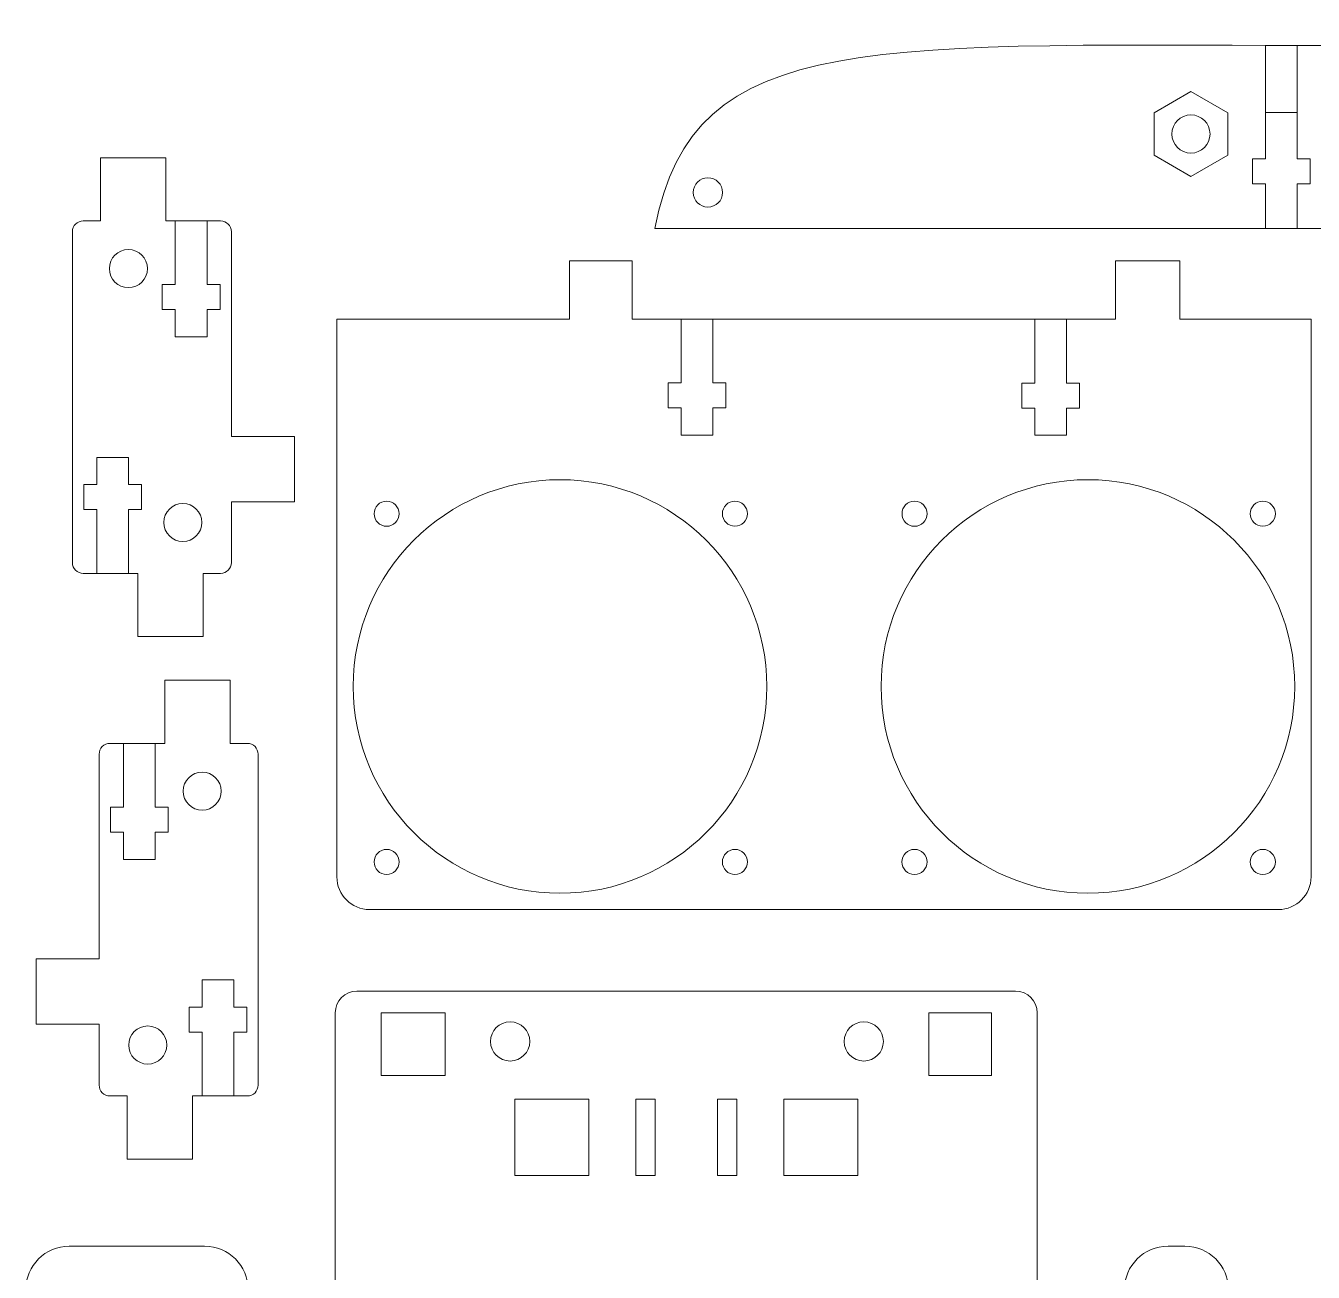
# Model space of a CAD drawing. Header units: inches. Extents: x -130 to 336, y 27 to 301.
# Drawn here: x -130 to -11.7, y 127.1 to 241.7 of the extents above; entities that cross this region are included whole.
import ezdxf

# ---------------------------------------------------------------- set-up
doc = ezdxf.new("R2010")
doc.units = ezdxf.units.IN
doc.header["$MEASUREMENT"] = 0
doc.layers.add('LAYER_1_0', color=7, linetype='Continuous')

msp = doc.modelspace()

# ---------------------------------------------------------------- linework, layer by layer
at = {"layer": 'LAYER_1_0', "color": 3, "lineweight": 5}
for points in [[(-16.12, 239.84), (-16.12, 233.67), (-13.22, 233.67), (-13.22, 239.84), (-16.12, 239.84)], [(-26.35, 233.65), (-22.97, 235.6), (-19.6, 233.65), (-19.6, 229.75), (-22.97, 227.8), (-26.35, 229.75), (-26.35, 233.65)]]:
    msp.add_lwpolyline(points, dxfattribs=at)
at = {"layer": 'LAYER_1_0', "color": 1, "lineweight": 5}
for points in [[(-16.12, 223.01), (-16.12, 227.11), (-17.32, 227.11), (-17.32, 229.42), (-16.12, 229.42), (-16.12, 233.67), (-13.22, 233.67), (-13.22, 229.42), (-12.02, 229.42), (-12.02, 227.11), (-13.22, 227.11), (-13.22, 223.01)], [(-116.28, 223.72), (-116.28, 217.86), (-117.48, 217.86), (-117.48, 215.56), (-116.28, 215.56), (-116.28, 213.06), (-113.37, 213.06), (-113.37, 215.56), (-112.17, 215.56), (-112.17, 217.86), (-113.37, 217.86), (-113.37, 223.72)], [(-66.9, 214.68), (-66.9, 208.83), (-65.7, 208.83), (-65.7, 206.53), (-66.9, 206.53), (-66.9, 204.03), (-69.8, 204.03), (-69.8, 206.53), (-71, 206.53), (-71, 208.83), (-69.8, 208.83), (-69.8, 214.68)], [(-34.41, 214.67), (-34.41, 208.81), (-33.21, 208.81), (-33.21, 206.51), (-34.41, 206.51), (-34.41, 204.01), (-37.31, 204.01), (-37.31, 206.51), (-38.51, 206.51), (-38.51, 208.81), (-37.31, 208.81), (-37.31, 214.67)], [(-120.58, 191.32), (-120.58, 197.18), (-119.38, 197.18), (-119.38, 199.48), (-120.58, 199.48), (-120.58, 201.98), (-123.49, 201.98), (-123.49, 199.48), (-124.69, 199.48), (-124.69, 197.18), (-123.49, 197.18), (-123.49, 191.32)], [(-118.13, 175.7), (-118.13, 169.84), (-116.93, 169.84), (-116.93, 167.54), (-118.13, 167.54), (-118.13, 165.04), (-121.03, 165.04), (-121.03, 167.54), (-122.23, 167.54), (-122.23, 169.84), (-121.03, 169.84), (-121.03, 175.7)], [(-113.82, 143.3), (-113.82, 149.15), (-115.02, 149.15), (-115.02, 151.46), (-113.82, 151.46), (-113.82, 153.96), (-110.92, 153.96), (-110.92, 151.46), (-109.72, 151.46), (-109.72, 149.15), (-110.92, 149.15), (-110.92, 143.3)], [(-91.48, 145.18), (-91.48, 150.93), (-97.36, 150.93), (-97.36, 145.18), (-91.48, 145.18)], [(-41.31, 145.18), (-41.31, 150.93), (-47.07, 150.93), (-47.07, 145.18), (-41.31, 145.18)], [(-85.08, 142.99), (-85.08, 135.99), (-78.3, 135.99), (-78.3, 142.99), (-85.08, 142.99)], [(-73.97, 142.99), (-73.97, 135.99), (-72.2, 135.99), (-72.2, 142.99), (-73.97, 142.99)], [(-66.47, 142.99), (-66.47, 135.99), (-64.7, 135.99), (-64.7, 142.99), (-66.47, 142.99)], [(-53.59, 135.99), (-53.59, 142.99), (-60.37, 142.99), (-60.37, 135.99), (-53.59, 135.99)]]:
    msp.add_lwpolyline(points, dxfattribs=at)
at = {"layer": 'LAYER_1_0', "color": 7, "lineweight": 5}
for points, knots in [([(-7.25, 224.76), (-7.25, 224.76), (-7.25, 239.82), (-7.25, 239.82), (-7.25, 239.82), (-7.25, 239.82), (-7.25, 239.82), (-7.25, 239.82), (-7.25, 239.82), (-7.25, 239.82), (-52.36, 239.83), (-68.7, 241.65), (-72.22, 223.01), (-72.22, 223.01), (-9, 223.01), (-9, 223.01), (-8.03, 223.01), (-7.25, 223.79), (-7.25, 224.76)], [0, 0, 0, 0, 1, 1, 1, 2, 2, 2, 3, 3, 3, 4, 4, 4, 5, 5, 5, 6, 6, 6, 6]), ([(-105.32, 203.91), (-105.32, 203.91), (-111.12, 203.91), (-111.12, 203.91), (-111.12, 203.91), (-111.12, 222.72), (-111.12, 222.72), (-111.12, 223.27), (-111.57, 223.72), (-112.13, 223.72), (-112.13, 223.72), (-117.15, 223.72), (-117.15, 223.72), (-117.15, 223.72), (-117.15, 229.52), (-117.15, 229.52), (-117.15, 229.52), (-123.15, 229.52), (-123.15, 229.52), (-123.15, 229.52), (-123.15, 223.72), (-123.15, 223.72), (-123.15, 223.72), (-124.74, 223.72), (-124.74, 223.72), (-125.29, 223.72), (-125.74, 223.27), (-125.74, 222.72), (-125.74, 222.72), (-125.74, 192.32), (-125.74, 192.32), (-125.74, 191.77), (-125.29, 191.32), (-124.74, 191.32), (-124.74, 191.32), (-119.71, 191.32), (-119.71, 191.32), (-119.71, 191.32), (-119.71, 185.52), (-119.71, 185.52), (-119.71, 185.52), (-113.71, 185.52), (-113.71, 185.52), (-113.71, 185.52), (-113.71, 191.32), (-113.71, 191.32), (-113.71, 191.32), (-112.13, 191.32), (-112.13, 191.32), (-111.57, 191.32), (-111.12, 191.77), (-111.12, 192.32), (-111.12, 192.32), (-111.12, 197.91), (-111.12, 197.91), (-111.12, 197.91), (-111.12, 197.91), (-111.12, 197.91), (-111.12, 197.91), (-105.32, 197.91), (-105.32, 197.91), (-105.32, 197.91), (-105.32, 203.91), (-105.32, 203.91)], [0, 0, 0, 0, 1, 1, 1, 2, 2, 2, 3, 3, 3, 4, 4, 4, 5, 5, 5, 6, 6, 6, 7, 7, 7, 8, 8, 8, 9, 9, 9, 10, 10, 10, 11, 11, 11, 12, 12, 12, 13, 13, 13, 14, 14, 14, 15, 15, 15, 16, 16, 16, 17, 17, 17, 18, 18, 18, 19, 19, 19, 20, 20, 20, 21, 21, 21, 21]), ([(-98.44, 160.43), (-98.44, 160.43), (-14.94, 160.43), (-14.94, 160.43), (-13.28, 160.43), (-11.94, 161.78), (-11.94, 163.43), (-11.94, 163.43), (-11.94, 214.67), (-11.94, 214.67), (-11.94, 214.67), (-24.01, 214.67), (-24.01, 214.67), (-24.01, 214.67), (-24.01, 220.06), (-24.01, 220.06), (-24.01, 220.06), (-29.9, 220.06), (-29.9, 220.06), (-29.9, 220.06), (-29.9, 214.67), (-29.9, 214.67), (-29.9, 214.67), (-74.31, 214.69), (-74.31, 214.69), (-74.31, 214.69), (-74.31, 220.06), (-74.31, 220.06), (-74.31, 220.06), (-80.07, 220.06), (-80.07, 220.06), (-80.07, 220.06), (-80.07, 214.67), (-80.07, 214.67), (-80.07, 214.67), (-101.44, 214.67), (-101.44, 214.67), (-101.44, 214.67), (-101.44, 163.43), (-101.44, 163.43), (-101.44, 161.78), (-100.1, 160.43), (-98.44, 160.43)], [0, 0, 0, 0, 1, 1, 1, 2, 2, 2, 3, 3, 3, 4, 4, 4, 5, 5, 5, 6, 6, 6, 7, 7, 7, 8, 8, 8, 9, 9, 9, 10, 10, 10, 11, 11, 11, 12, 12, 12, 13, 13, 13, 14, 14, 14, 14]), ([(-129.08, 149.89), (-129.08, 149.89), (-129.08, 155.89), (-129.08, 155.89), (-129.08, 155.89), (-123.28, 155.89), (-123.28, 155.89), (-123.28, 155.89), (-123.28, 174.7), (-123.28, 174.7), (-123.28, 175.25), (-122.83, 175.7), (-122.28, 175.7), (-122.28, 175.7), (-117.25, 175.7), (-117.25, 175.7), (-117.25, 175.7), (-117.25, 181.5), (-117.25, 181.5), (-117.25, 181.5), (-111.25, 181.5), (-111.25, 181.5), (-111.25, 181.5), (-111.25, 175.7), (-111.25, 175.7), (-111.25, 175.7), (-109.67, 175.7), (-109.67, 175.7), (-109.11, 175.7), (-108.67, 175.25), (-108.67, 174.7), (-108.67, 174.7), (-108.67, 144.3), (-108.67, 144.3), (-108.67, 143.74), (-109.11, 143.3), (-109.67, 143.3), (-109.67, 143.3), (-114.69, 143.3), (-114.69, 143.3), (-114.69, 143.3), (-114.69, 137.5), (-114.69, 137.5), (-114.69, 137.5), (-120.69, 137.5), (-120.69, 137.5), (-120.69, 137.5), (-120.69, 143.3), (-120.69, 143.3), (-120.69, 143.3), (-122.28, 143.3), (-122.28, 143.3), (-122.83, 143.3), (-123.28, 143.74), (-123.28, 144.3), (-123.28, 144.3), (-123.28, 149.89), (-123.28, 149.89), (-123.28, 149.89), (-123.28, 149.89), (-123.28, 149.89), (-123.28, 149.89), (-129.08, 149.89), (-129.08, 149.89)], [0, 0, 0, 0, 1, 1, 1, 2, 2, 2, 3, 3, 3, 4, 4, 4, 5, 5, 5, 6, 6, 6, 7, 7, 7, 8, 8, 8, 9, 9, 9, 10, 10, 10, 11, 11, 11, 12, 12, 12, 13, 13, 13, 14, 14, 14, 15, 15, 15, 16, 16, 16, 17, 17, 17, 18, 18, 18, 19, 19, 19, 20, 20, 20, 21, 21, 21, 21]), ([(-19.53, 61.31), (-19.53, 60.38), (-19.74, 59.51), (-20.11, 58.72), (-20.11, 58.72), (-20.15, 58.65), (-20.15, 58.65), (-20.15, 58.65), (-32.07, 30.53), (-32.07, 30.53), (-32.07, 30.53), (-32.07, 30.53), (-32.07, 30.53), (-33.17, 29.25), (-34.8, 28.44), (-36.62, 28.44), (-36.62, 28.44), (-98.43, 28.44), (-98.43, 28.44), (-100.25, 28.44), (-101.89, 29.25), (-102.99, 30.53), (-102.99, 30.53), (-102.98, 30.53), (-102.98, 30.53), (-102.98, 30.53), (-114.78, 58.65), (-114.78, 58.65), (-114.78, 58.65), (-114.82, 58.72), (-114.82, 58.72), (-115.19, 59.51), (-115.4, 60.38), (-115.4, 61.31), (-115.4, 61.31), (-115.4, 72.44), (-115.4, 72.44), (-115.4, 75.75), (-118.09, 78.44), (-121.4, 78.44), (-121.4, 78.44), (-124.4, 78.44), (-124.4, 78.44), (-127.71, 78.44), (-130.02, 81.12), (-130.02, 84.44), (-130.02, 84.44), (-130.02, 125.49), (-130.02, 125.49), (-130.02, 125.49), (-130.02, 125.49), (-130.02, 125.49), (-130.02, 127.7), (-128.23, 129.49), (-126.02, 129.49), (-126.02, 129.49), (-113.59, 129.49), (-113.59, 129.49), (-111.38, 129.49), (-109.59, 127.7), (-109.59, 125.49), (-109.59, 123.29), (-107.79, 121.5), (-105.59, 121.5), (-103.38, 121.5), (-101.59, 123.29), (-101.59, 125.5), (-101.59, 125.5), (-101.59, 150.93), (-101.59, 150.93), (-101.59, 152.04), (-100.69, 152.93), (-99.59, 152.93), (-99.59, 152.93), (-39.09, 152.93), (-39.09, 152.93), (-37.98, 152.93), (-37.09, 152.04), (-37.09, 150.93), (-37.09, 150.93), (-37.09, 125.5), (-37.09, 125.5), (-37.09, 123.29), (-35.3, 121.5), (-33.09, 121.5), (-30.88, 121.5), (-29.09, 123.29), (-29.09, 125.49), (-29.09, 127.7), (-27.29, 129.49), (-25.08, 129.49), (-25.08, 129.49), (-23.53, 129.49), (-23.53, 129.49), (-21.32, 129.49), (-19.53, 127.7), (-19.53, 125.49), (-19.53, 125.49), (-19.53, 61.31), (-19.53, 61.31)], [0, 0, 0, 0, 1, 1, 1, 2, 2, 2, 3, 3, 3, 4, 4, 4, 5, 5, 5, 6, 6, 6, 7, 7, 7, 8, 8, 8, 9, 9, 9, 10, 10, 10, 11, 11, 11, 12, 12, 12, 13, 13, 13, 14, 14, 14, 15, 15, 15, 16, 16, 16, 17, 17, 17, 18, 18, 18, 19, 19, 19, 20, 20, 20, 21, 21, 21, 22, 22, 22, 23, 23, 23, 24, 24, 24, 25, 25, 25, 26, 26, 26, 27, 27, 27, 28, 28, 28, 29, 29, 29, 30, 30, 30, 31, 31, 31, 32, 32, 32, 33, 33, 33, 33])]:
    msp.add_open_spline(points, degree=3, knots=knots, dxfattribs=at)
at = {"layer": 'LAYER_1_0', "color": 1, "lineweight": 5}
for points, knots in [([(-21.22, 231.7), (-21.22, 232.67), (-22.01, 233.46), (-22.98, 233.46), (-23.94, 233.46), (-24.73, 232.67), (-24.73, 231.7), (-24.73, 230.74), (-23.94, 229.95), (-22.98, 229.95), (-22.01, 229.95), (-21.22, 230.74), (-21.22, 231.7)], [0, 0, 0, 0, 1, 1, 1, 2, 2, 2, 3, 3, 3, 4, 4, 4, 4]), ([(-66, 226.33), (-66, 225.58), (-66.61, 224.98), (-67.35, 224.98), (-68.1, 224.98), (-68.7, 225.58), (-68.7, 226.33), (-68.7, 226.33), (-68.7, 226.33), (-68.7, 226.33), (-68.7, 227.07), (-68.1, 227.68), (-67.35, 227.68), (-66.61, 227.68), (-66.01, 227.07), (-66, 226.33)], [0, 0, 0, 0, 1, 1, 1, 2, 2, 2, 3, 3, 3, 4, 4, 4, 5, 5, 5, 5]), ([(-118.84, 219.33), (-118.84, 220.3), (-119.62, 221.08), (-120.59, 221.08), (-121.56, 221.08), (-122.34, 220.3), (-122.34, 219.33), (-122.34, 218.36), (-121.56, 217.58), (-120.59, 217.58), (-119.62, 217.58), (-118.84, 218.36), (-118.84, 219.33)], [0, 0, 0, 0, 1, 1, 1, 2, 2, 2, 3, 3, 3, 4, 4, 4, 4]), ([(-61.94, 180.93), (-61.94, 191.43), (-70.45, 199.93), (-80.94, 199.93), (-91.43, 199.93), (-99.94, 191.43), (-99.94, 180.93), (-99.94, 170.44), (-91.43, 161.93), (-80.94, 161.93), (-70.45, 161.93), (-61.94, 170.44), (-61.94, 180.93)], [0, 0, 0, 0, 1, 1, 1, 2, 2, 2, 3, 3, 3, 4, 4, 4, 4]), ([(-13.44, 180.93), (-13.44, 191.43), (-21.95, 199.93), (-32.44, 199.93), (-42.93, 199.93), (-51.44, 191.43), (-51.44, 180.93), (-51.44, 170.44), (-42.93, 161.93), (-32.44, 161.93), (-21.95, 161.93), (-13.44, 170.44), (-13.44, 180.93)], [0, 0, 0, 0, 1, 1, 1, 2, 2, 2, 3, 3, 3, 4, 4, 4, 4]), ([(-113.84, 196), (-113.84, 196.97), (-114.62, 197.75), (-115.59, 197.75), (-116.56, 197.75), (-117.34, 196.97), (-117.34, 196), (-117.34, 195.04), (-116.56, 194.25), (-115.59, 194.25), (-114.62, 194.25), (-113.84, 195.04), (-113.84, 196)], [0, 0, 0, 0, 1, 1, 1, 2, 2, 2, 3, 3, 3, 4, 4, 4, 4]), ([(-95.72, 196.81), (-95.72, 197.44), (-96.24, 197.96), (-96.87, 197.96), (-97.51, 197.96), (-98.02, 197.44), (-98.02, 196.81), (-98.02, 196.17), (-97.51, 195.65), (-96.87, 195.65), (-96.24, 195.65), (-95.72, 196.17), (-95.72, 196.81)], [0, 0, 0, 0, 1, 1, 1, 2, 2, 2, 3, 3, 3, 4, 4, 4, 4]), ([(-63.72, 196.81), (-63.72, 197.44), (-64.24, 197.96), (-64.87, 197.96), (-65.51, 197.96), (-66.02, 197.44), (-66.02, 196.81), (-66.02, 196.17), (-65.51, 195.66), (-64.87, 195.66), (-64.24, 195.66), (-63.72, 196.17), (-63.72, 196.81)], [0, 0, 0, 0, 1, 1, 1, 2, 2, 2, 3, 3, 3, 4, 4, 4, 4]), ([(-47.22, 196.81), (-47.22, 197.44), (-47.74, 197.96), (-48.37, 197.96), (-49.01, 197.96), (-49.52, 197.44), (-49.52, 196.81), (-49.52, 196.17), (-49.01, 195.65), (-48.37, 195.65), (-47.74, 195.65), (-47.22, 196.17), (-47.22, 196.81)], [0, 0, 0, 0, 1, 1, 1, 2, 2, 2, 3, 3, 3, 4, 4, 4, 4]), ([(-15.22, 196.81), (-15.22, 197.44), (-15.74, 197.96), (-16.37, 197.96), (-17.01, 197.96), (-17.52, 197.44), (-17.52, 196.81), (-17.52, 196.17), (-17.01, 195.66), (-16.37, 195.66), (-15.74, 195.66), (-15.22, 196.17), (-15.22, 196.81)], [0, 0, 0, 0, 1, 1, 1, 2, 2, 2, 3, 3, 3, 4, 4, 4, 4]), ([(-112.06, 171.31), (-112.06, 172.28), (-112.85, 173.06), (-113.81, 173.06), (-114.78, 173.06), (-115.56, 172.28), (-115.56, 171.31), (-115.56, 170.34), (-114.78, 169.56), (-113.81, 169.56), (-112.85, 169.56), (-112.06, 170.34), (-112.06, 171.31)], [0, 0, 0, 0, 1, 1, 1, 2, 2, 2, 3, 3, 3, 4, 4, 4, 4]), ([(-95.72, 164.81), (-95.72, 165.44), (-96.24, 165.96), (-96.87, 165.96), (-97.51, 165.96), (-98.02, 165.44), (-98.02, 164.81), (-98.02, 164.17), (-97.51, 163.65), (-96.87, 163.65), (-96.24, 163.65), (-95.72, 164.17), (-95.72, 164.81)], [0, 0, 0, 0, 1, 1, 1, 2, 2, 2, 3, 3, 3, 4, 4, 4, 4]), ([(-63.72, 164.81), (-63.72, 165.44), (-64.24, 165.96), (-64.87, 165.96), (-65.51, 165.96), (-66.02, 165.44), (-66.02, 164.81), (-66.02, 164.17), (-65.51, 163.65), (-64.87, 163.65), (-64.24, 163.65), (-63.72, 164.17), (-63.72, 164.81)], [0, 0, 0, 0, 1, 1, 1, 2, 2, 2, 3, 3, 3, 4, 4, 4, 4]), ([(-47.22, 164.81), (-47.22, 165.44), (-47.74, 165.96), (-48.37, 165.96), (-49.01, 165.96), (-49.53, 165.44), (-49.53, 164.81), (-49.53, 164.17), (-49.01, 163.65), (-48.37, 163.65), (-47.74, 163.65), (-47.22, 164.17), (-47.22, 164.81)], [0, 0, 0, 0, 1, 1, 1, 2, 2, 2, 3, 3, 3, 4, 4, 4, 4]), ([(-15.22, 164.81), (-15.22, 165.44), (-15.74, 165.96), (-16.37, 165.96), (-17.01, 165.96), (-17.52, 165.44), (-17.52, 164.81), (-17.52, 164.17), (-17.01, 163.65), (-16.37, 163.65), (-15.74, 163.65), (-15.22, 164.17), (-15.22, 164.81)], [0, 0, 0, 0, 1, 1, 1, 2, 2, 2, 3, 3, 3, 4, 4, 4, 4]), ([(-117.06, 147.98), (-117.06, 148.95), (-117.85, 149.73), (-118.81, 149.73), (-119.78, 149.73), (-120.56, 148.95), (-120.56, 147.98), (-120.56, 147.01), (-119.78, 146.23), (-118.81, 146.23), (-117.85, 146.23), (-117.06, 147.01), (-117.06, 147.98)], [0, 0, 0, 0, 1, 1, 1, 2, 2, 2, 3, 3, 3, 4, 4, 4, 4]), ([(-83.72, 148.31), (-83.72, 149.31), (-84.53, 150.11), (-85.52, 150.11), (-86.52, 150.11), (-87.32, 149.31), (-87.32, 148.31), (-87.32, 147.32), (-86.52, 146.51), (-85.52, 146.51), (-84.53, 146.51), (-83.72, 147.32), (-83.72, 148.31)], [0, 0, 0, 0, 1, 1, 1, 2, 2, 2, 3, 3, 3, 4, 4, 4, 4]), ([(-51.23, 148.31), (-51.23, 149.3), (-52.04, 150.11), (-53.03, 150.11), (-54.03, 150.11), (-54.83, 149.3), (-54.83, 148.31), (-54.83, 147.32), (-54.03, 146.51), (-53.03, 146.51), (-52.04, 146.51), (-51.23, 147.32), (-51.23, 148.31)], [0, 0, 0, 0, 1, 1, 1, 2, 2, 2, 3, 3, 3, 4, 4, 4, 4])]:
    msp.add_open_spline(points, degree=3, knots=knots, dxfattribs=at)

doc.saveas('drawing.dxf')
